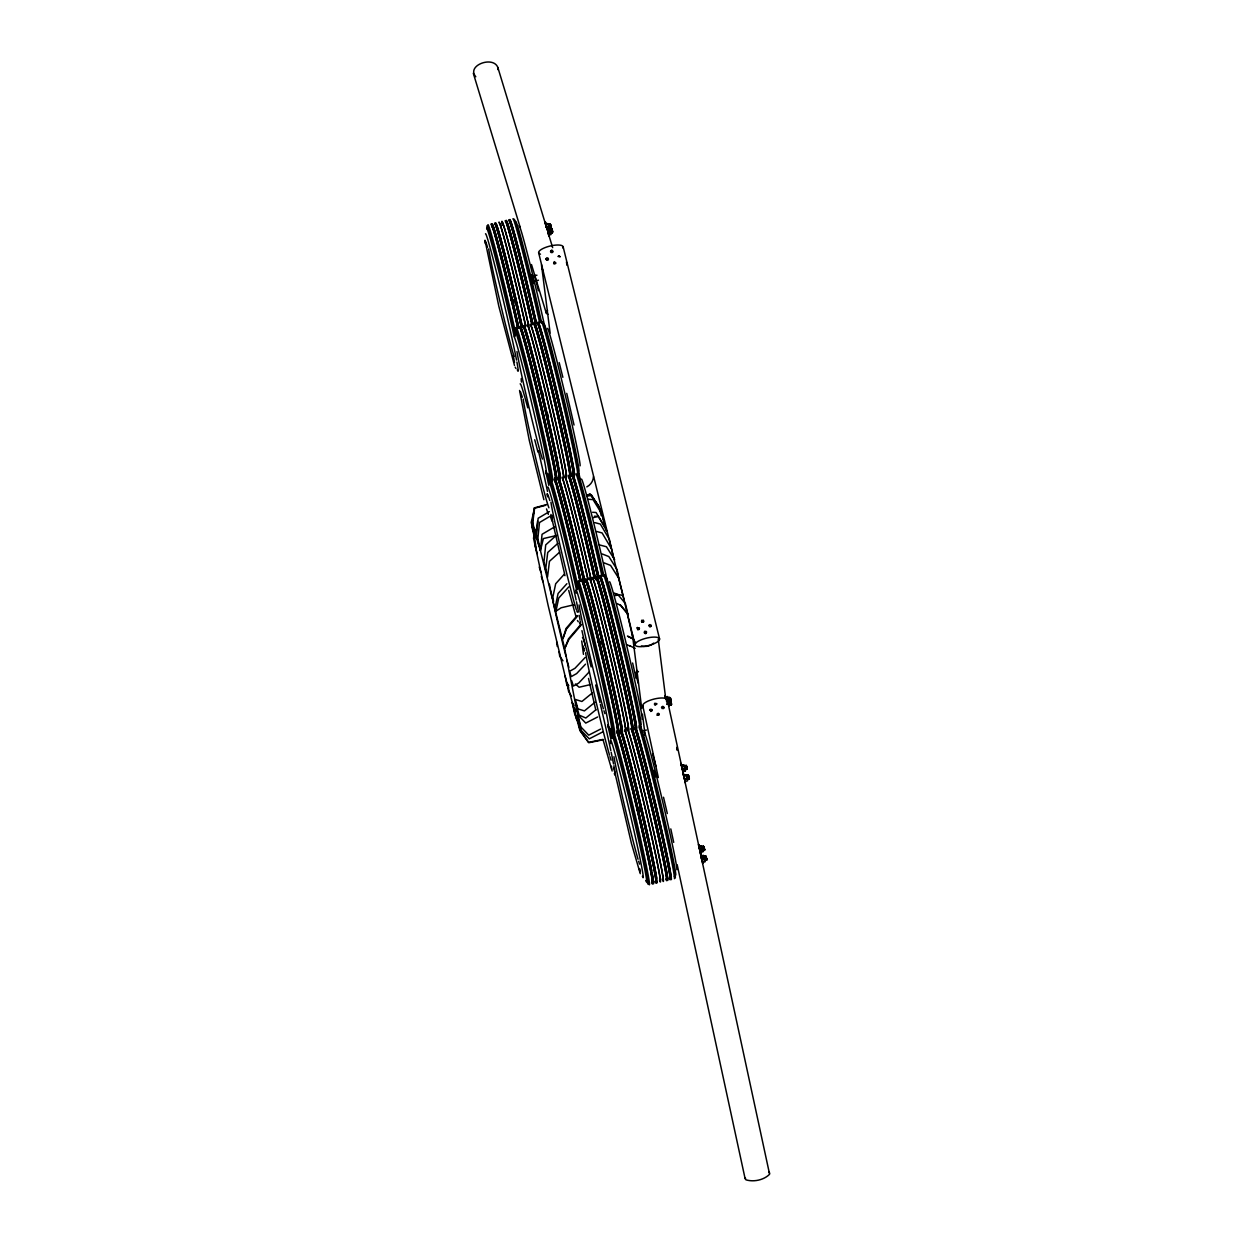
<?xml version="1.0" encoding="UTF-8"?>
<svg xmlns="http://www.w3.org/2000/svg" width="1243" height="1243" viewBox="0 0 1243 1243"><rect width="100%" height="100%" fill="white"/><g stroke="black" fill="none" stroke-linecap="round" stroke-linejoin="round"><path stroke-width="1.5" d="M685.142 782.484L769.603 1174.247C763.808 1180.089 753.693 1182.233 745.878 1179.809L745.272 1177.774M602.886 731.847L589.244 738.839L581.398 730.651L578.399 718.578L564.446 647.572L540.425 550.602L542.057 534.304L554.891 526.706M603.057 739.399L588.452 742.397L579.86 730.371L565.068 675.943L548.147 605.496L533.48 537.97L535.36 535.282L536.028 529.906M537.597 521.143L535.749 535.64L540.425 550.602L543.393 538.576L556.615 535.469M535.997 547.386L534.195 534.506L534.972 529.13M668.485 698.519L668.641 698.162M668.967 698.411L669.06 697.836M670.785 699.964L669.589 697.37L669.464 698.302M668.392 698.209L668.905 701.642L668.672 700.384M669.853 700.399L670.07 701.658L669.697 700.85L668.905 701.642M669.62 697.929L670.443 698.069M669.993 702.14L669.371 701.099L670.07 701.658M670.769 703.724L670.505 705.107L669.2 704.268M669.728 705.185L669.449 704.206L669.837 704.952M670.086 700.337L670.567 701.534L670.536 698.892L671.111 701.145L670.707 699.685M671.531 704.361L671.049 701.425M669.837 703.647L670.816 704.719M670.63 704.175L671.236 704.921M676.767 747.649L677.047 749.871L676.829 747.338M684.629 765.874L684.815 766.418M685.157 768.329L684.209 765.672L684.955 766.247M685.126 765.75L685.561 766.247M684.909 769.339L684.209 766.418M687.146 768.594C686.882 771.748 685.81 761.99 685.856 766.884M685.111 769.293L685.344 768.609M686.354 765.47L686.82 767.661L686.385 766.9M685.903 769.433L685.39 767.692M686.664 769.448L687.068 768.236M686.369 776.409L686.804 775.787M687.861 775.29C689.477 783.665 687.767 772.245 686.571 776.813M686.928 777.714L687.084 775.368L687.55 776.58M687.752 775.508L688.529 777.916M687.395 779.408L686.462 776.409M687.659 777.03L688.311 775.088L689.01 777.217M688.063 779.547L688.187 778.615M688.078 779.19L688.575 776.549M701.969 847.881L701.751 846.623L702.109 847.431M702.481 846.452L702.699 847.71M702.979 846.328L703.087 847.198M703.15 847.897L703.212 846.281L703.445 847.54M702.497 849.528L702.715 850.787L702.279 849.715M703.383 846.53L703.833 847.027M703.041 850.414L701.813 847.167M702.979 849.42L703.445 850.616L703.087 849.808M703.522 849L703.942 850.507L704.02 848.891M703.958 850.461L703.864 847.12M704.113 849.901L704.222 850.088M704.424 859.597C705.325 862.285 703.087 854.718 704.253 857.313M704.983 857.142L704.377 856.38M704.843 857.592L704.859 856.272L705.713 856.971M705.201 857.981L705.356 856.147L705.962 856.909M705.822 857.359L705.853 856.039L706.21 856.847M705.371 860.203L705.418 858.929M705.667 860.187L705.371 859.239M705.853 859.115L705.838 860.436L705.263 859.426M706.148 860.063L706.148 858.758M706.102 859.068L706.568 860.265L706.086 859.628M546.065 258.591L546.174 259.601M553.632 263.718L554.269 261.605L555.854 262.894M641.73 621.982L641.776 620.179M641.388 621.112L643.33 620.102M643.936 621.096L643.532 622.028M651.27 626.099L651.161 625.089M670.195 700.726L671.002 701.332M670.832 700.166L671.034 701.192L670.661 698.892M703.662 846.638L704.47 850.026M706.879 859.907L706.024 856.225L706.412 859.301M574.359 604.673L561.137 607.78L555.963 611.183L558.729 598.054L568.797 586.867M652.016 710.297L650.664 711.447M533.806 511.774L531.196 522.417L534.195 534.506L535.749 535.64L532.734 522.713L534.599 508.232L545.491 505.342M532.579 522.557L531.709 526.1L534.708 538.188M534.195 534.506L535.065 530.947M638.265 683.37L635.748 673.955L636.96 670.381M546.081 258.668L546.998 257.736L548.427 258.42M548.52 259.274L547.262 260.222L546.05 259.228M636.944 628.212L637.55 627.404M649.592 710.095L650.198 709.287M661.447 707.314L663.063 706.506M663.203 708.619L663.809 707.811M663.7 708.199L663.855 707.22M550.711 250.962L551.83 250.294L553.042 251.304M551.752 252.733L552.871 252.143M555.652 263.423L554.518 264.013M639.244 629.098L637.488 629.517M639.042 629.424L639.399 628.181M648.97 625.12L650.089 624.545M644.542 631.46L644.185 632.718M651.13 626.317L650.011 626.985L648.768 625.664M577.109 615.565L565.985 628.554L562.877 638.871L566.528 628.958L577.653 615.969M579.72 625.726L568.408 638.949L564.99 647.976L568.952 639.353L581.538 624.654M564.338 574.142L555.683 583.759L552.902 596.889L553.555 601.457M566.901 583.697L558.091 593.486L555.31 606.615L555.963 611.183M654.595 703.352L656.894 703.631M649.732 709.815L651.938 709.831M656.661 704.408L654.657 704.626M651.814 710.872L650.99 711.4M658.961 715.005L656.941 715.238M585.142 657.516L574.965 668.299L569.62 671.282L571.283 676.596L576.628 673.597L585.531 664.166M589.058 672.106L578.694 683.075L573.349 686.074L571.687 680.76M635.748 673.955L638.467 671.5M555.699 535.904L545.708 544.885L544.014 561.65L545.755 570.506M557.796 543.424L547.743 552.451L545.786 568.284L547.526 577.125L549.468 561.308L559.536 552.265M592.414 692.879L581.91 701.487L575.369 699.452L577.886 708.867L584.428 710.903L594.931 702.295M595.879 709.8L585.826 718.019L579.114 715.098L576.581 705.682M560.049 256.99L557.921 256.4M637.302 627.668L639.415 628.259M663.451 708.324L661.898 708.494M549.375 511.603L538.157 518.253L536.51 534.552L539.089 546.33M550.711 515.876L539.493 522.526L537.846 538.825L540.425 550.602M586.494 495.739L589.912 493.984L598.613 506.119M597.681 716.962L585.733 723.084L577.886 714.896L580.869 726.969L588.731 735.157L600.664 729.035M551.193 250.527L552.172 250.418M547.899 259.989L546.92 260.098M643.252 622.137L641.978 622.106M638.762 629.548L637.783 629.642M644.837 631.351L646.111 631.366M644.744 633.386L646.034 633.417M645.723 633.604L646.671 632.05M657.376 713.529L658.65 713.544M546.951 504.518L534.148 507.921L532.346 522.433L535.36 535.345M547.184 228.945L545.397 222L545.879 224.253L548.241 223.709L549.282 228.805M548.769 235.362C550.261 239.34 545.817 222.109 547.417 229.271L549.763 228.728L551.084 234.539L548.722 235.082L548.722 236.123M547.914 231.602L548.676 235.051L548.21 232.534C553.119 233.731 547.945 226.537 550.773 230.856M533.371 276.024L536.96 275.185M534.894 281.042L538.483 280.203M592.989 517.678L598.303 516.435L607.299 531.647M614.788 595.723L618.33 594.884L614.228 593.113M590.441 684.582L579.098 687.239L575.4 684.007M665.828 699.654L665.316 697.105L667.677 696.546L669.278 703.056L667.025 704.393M667.957 697.245L665.595 697.805L665.114 695.552L666.046 698.83M666.403 701.068L668.75 700.508M642.895 730.9L646.438 730.061M684.054 765.206L681.413 765.051L684.054 765.206L685.375 771.017L683.013 771.561L681.024 763.653M684.846 768.454L682.547 769.541M682.733 770.862L685.375 771.017M683.836 775.632L686.183 775.088L686.991 778.336L687.503 780.884L685.142 781.443L683.541 774.933L686.183 775.088M684.629 778.895L686.991 778.336M700.26 850.212L698.737 844.448L699.219 846.716L701.58 846.157L702.388 849.42L702.901 851.968L700.26 851.812L700.99 854.019L700.524 851.393M700.337 852.853L700.679 853.972L700.027 849.963L702.388 849.42L702.062 847.742M701.083 854.842L701.13 855.914L703.445 855.324L705.045 861.85L702.683 862.393L702.683 863.434M701.083 855.883L703.724 856.039M701.036 855.604L702.14 859.783L704.517 859.286L704.206 857.623M603.508 739.709L588.902 742.708L580.248 730.651L577.234 717.739L579.409 720.754M586.712 495.056L590.363 494.31L599.064 506.445L601.224 515.659M588.032 496.019L591.684 495.273L600.835 510.174L606.133 530.388M594.434 516.202L598.303 516.435M587.861 499.251L593.035 499.593L602.187 514.493L605.201 527.405L596.05 512.504L592.6 512.287M662.705 706.35L663.902 707.329M624.499 601.612L623.054 595.444L617.787 594.48L625.4 603.539L627.855 614.042L620.226 604.984M599.126 544.822L606.413 546.749L614.679 559.754M594.946 522.65L600.353 524.095L609.35 539.291L613.747 558.091M596.687 531.491L602.094 532.936L611.09 548.147M626.503 644.635L630.123 646.018M614.788 593.517L618.33 594.884M602.202 553.958L608.837 556.569L617.103 569.574M603.943 562.815L610.577 565.41L618.843 578.43L623.054 595.444M655.232 705.045L654.362 704.113M651.177 709.178L652.062 710.406M616.916 603.539L620.785 605.372L627.855 614.042M627.482 636.059L633.075 638.84L626.488 610.142M628.026 636.447L633.635 639.244M629.564 645.614L635.173 648.411M576.845 717.46L579.005 720.458M658.619 713.42L659.21 714.539M475.789 76.755C466.001 65.397 493.3 55.407 497.853 67.495L547.013 229.069L546.314 225.838L546.469 226.677M768.982 1172.211L769.712 1173.128M550.867 252.438L550.509 251.49M562.986 660.779L559.692 656.211L559.055 651.643M545.972 224.967L546.33 226.242M547.495 229.986L547.852 231.26M681.77 766.465L682.485 768.827M681.211 765.144L680.962 763.559L683.013 772.618M574.142 705.573L572.168 702.497L574.748 714.274L577.684 718.889M576.457 711.384L573.505 706.77L576.084 718.547L579.02 723.162M568.704 687.783L566.808 684.815L565.068 675.959M515.177 367.182L515.985 368.503M577.467 620.49L578.275 621.826M583.247 647.401L583.992 648.582M568.797 685.779L566.855 682.593L568.595 691.45L571.5 696.22M669.651 704.408L669.728 704.719M685.654 765.672L685.608 766.947M685.095 768.656L685.716 769.246M688.063 775.135L688.436 775.958M687.69 776.129L687.581 775.259L687.907 776.968M688.824 779.019L689.166 778.382M688.436 778.553L688.793 779.377M704.703 849.979L704.222 848.705M703.476 850.259L703.616 849.389M704.874 859.348L704.859 860.669L704.393 859.457M699.389 848.285L700.493 852.48M701.363 856.582L702.233 860.109M548.241 223.709L545.599 223.554L545.863 224.626M549.763 228.728L547.122 228.572L547.386 229.644M668.672 702.031C670.024 706.91 667.988 700.399 669.278 703.056M669.418 705.806L669.185 703.958M514.493 365.473L498.831 306.306L485.003 240.319M701.58 846.157L698.939 846.001L699.467 848.565M612.162 771.002L603.383 740.906M640.269 873.689L631.491 843.593L613.716 767.661M550.602 225.03L550.09 224.113M551.348 227.438L550.105 224.563M551.892 228.696L552.187 229.675M552.467 232.503L552.7 231.4M551.861 229.069L552.218 231.524M550.851 227.547L550.696 226.506M549.515 224.859L549.375 223.895L549.266 224.905M551.441 229.815L550.882 228.93M549.033 224.967L548.893 224.02L548.784 225.03M550.354 227.671L550.447 227.049M552.374 232.565L552.312 231.944M550.121 227.718L549.857 226.754M549.701 226.739L550.09 228.106M550.991 231.804L551.861 233.078M550.214 230.11L549.965 229.287M551.395 232.798L551.721 232.115M549.375 227.904L549.22 226.847M549.934 229.629L550.711 233.109L550.354 231.851M551.146 232.861L550.696 232.938M549.375 227.624L548.831 226.832M546.034 225.853L547.153 229.691M548.412 224.61L549.375 228.277M531.864 274.889L533.946 283.575M683.401 772.975L683.06 771.856M685.39 782.437L683.339 773.379L683.588 774.964M703.88 856.94L704.097 857.763M702.932 863.388L700.632 854.392L700.881 855.976M520.537 391.84L522.355 397.247M546.516 508.931L548.334 514.338M485.795 241.748L487.52 247.171M548.07 495.056L549.81 500.494M576.239 617.476L568.688 590.409M582.765 645.568L584.505 651.006M539.244 567.01L540.907 572.308M541.311 576.472L542.973 581.786M670.365 697.758L670.303 698.519M670.117 697.82L670.055 698.566M669.868 697.867L670.412 698.97M670.552 700.788L670.583 700.213M669.387 697.525L669.511 698.986M671.313 703.289L671.438 704.781L671.158 703.802M669.993 700.524L670.272 701.503M671.204 704.361L671.018 703.662M669.791 701.161L670.241 702.077M669.868 701.238L669.495 700.648M670.707 704.952L670.661 703.274M670.459 704.999L670.428 703.973M669.014 700.757L669.511 702.248M670.226 704.595L669.853 702.046M668.812 701.378L669.262 702.311M686.509 766.915L686.369 765.626M685.732 765.424L686.012 767.553M685.763 766.449L685.639 765.797M686.618 769.401L686.571 768.376M685.468 765.937L685.406 766.698M685.468 766.9L686.12 769.51M684.738 765.641L684.862 766.511M685.639 769.635L685.592 768.594M685.39 769.215L685.344 768.656M686.882 775.523L687.239 776.331M686.633 775.585L687.006 776.393M688.016 779.454L687.488 778.538M687.534 779.097L687.534 776.999M687.286 779.159L686.959 778.91M677.062 749.296L677.031 748.239M681.879 767.382L682.407 768.749M703.74 846.716L703.678 847.477M703.802 847.928L703.258 846.374L703.305 848.565M704.393 849.824L704.501 848.751M703.01 846.421L703.554 848.503M703.895 850.414L703.864 849.373M703.662 850.01L703.616 849.435M703.414 850.057L703.383 849.497M705.154 856.303L705.962 860.063M704.905 856.831L704.595 857.639M706.04 860.28L705.185 857.39M702.637 849.668L702.668 850.694L702.357 849.544M704.439 859.162L705.061 860.513L704.781 859.55M548.132 232.783L552.653 247.652M473.303 73.259L520.196 227.407M531.491 264.541L546.174 312.832M551.939 229.302L552.125 230.048M551.876 232.239L552.063 232.892M550.292 227.438L550.09 226.148M549.794 227.547L549.608 226.801M546.594 227.189L546.594 226.894M702.311 860.886L701.844 859.239M531.755 275.356L533.558 282.829M653.756 770.489L655.341 776.937M653.507 770.551L654.828 775.803M670.443 700.679L670.878 701.503M670.381 701.627L669.651 700.151M671.127 704.61L670.536 702.217M669.899 701.736L669.356 700.508M688.684 779.05L688.373 777.869M685.313 769.464L684.769 768.329M686.959 776.3L686.835 775.477M676.907 748.721L676.891 749.731M704.563 849.466L704.206 849.124M703.336 846.592L703.787 849.544M703.585 850.243L702.885 847.353M705.713 859.566L705.387 858.804M704.486 857.25L704.346 857.701M704.983 860.28L704.626 859.41M550.696 226.987L551.333 227.811L550.587 224.439M551.97 231.571L552.218 232.565M549.763 224.797L549.624 223.849L550.369 225.636M551.037 229.318L551.783 230.188M551.97 232.068L551.876 233.062M550.292 229.489L551.006 230.219M549.468 227.283L549.857 228.153L549.313 227.267M550.043 229.535L550.556 230.468M548.52 224.532L548.645 225.496M534.708 544.201L537.225 553.617M665.937 699.343L664.865 695.598L665.331 698.224M543.875 499.702L529.254 440.24L519.558 390.457M652.699 754.05L655.947 766.449M534.723 439.727L537.97 452.126M670.847 702.419L670.303 700.85L670.987 701.907M669.806 698.628L669.853 697.541M669.324 698.752L669.682 699.654M668.812 698.271L669.169 700.866M670.179 703.973L670.241 704.921M686.4 766.465L686.198 765.439M686.152 766.527L685.95 765.502L686.447 767.801M669.542 704.004L669.993 704.983M688.529 776.347L688.311 775.088L688.638 776.797M688.28 776.409L688.078 775.383L688.638 776.145M687.301 776.642L687.348 775.554M684.675 766.869L684.473 765.843M684.722 768.64L685.188 769.79M704.175 847.369L704.408 848.876M703.926 847.415L703.724 846.39M706.055 856.707L706.179 857.748M706.164 857.157L706.692 859.333M706.35 859.006L706.863 859.721M705.573 857.421L705.62 856.334M705.325 857.468L705.371 856.38L705.931 857.81M701.953 847.291L702.326 848.285M701.689 858.711C702.015 860.809 701.596 858.183 702.046 859.162M551.876 230.11L551.892 230.654M552.374 232.13L552.249 230.514M552.125 232.192L551.628 230.623M551.131 229.691L551.504 231.229M548.878 224.843L549.251 226.381M549.359 225.775L549.624 227.407M548.862 226.444L549.468 226.785M548.862 226.987L549.235 227.889L548.971 226.91M681.615 765.719L682.485 769.324M559.179 362.583L562.861 377.313M670.661 698.908L670.148 697.805M669.666 698.55L669.93 699.607M670.599 702.466L671.034 703.243M686.804 767.63L686.82 768.889M670.35 701.938L670.925 704.439M688.948 777.512L689.29 779.252L688.793 778.615M669.169 698.659L670.241 701.052M688.7 777.605L689.042 779.268L688.234 776.114M669.868 702.637L669.262 700.695M669.371 702.171L669.868 703.165M685.514 766.558L685.779 767.615M668.439 698.83L668.703 699.887M669.122 702.217L669.495 703.818M685.266 766.62L685.406 768.267M687.969 777.776L688.529 779.19M668.874 702.279L669.138 703.336M687.41 776.487L687.301 778.196M706.49 859.084L705.806 857.779M705.993 858.602L706.086 860.327M705.434 857.328L706.288 860.234L706.537 858.152M702.559 847.633L702.559 849.824M704.703 857.499L704.579 859.208M563.172 246.891L659.582 639.011A12.616 3.838 -13.8 0 1 641.59 646.64A12.616 3.838 -13.8 0 1 640.751 640.005A12.616 3.838 -13.8 0 1 659.582 639.011M547.417 229.271L548.21 232.534M699.219 846.716L700.027 849.963M545.879 224.253L546.687 227.516L549.049 226.956L548.878 225.884M538.623 252.655L635.033 644.76M552.498 230.468L551.939 229.706M552.482 231.012L552.715 232.006M550.711 224.905L550.975 226.583M551.985 229.986L552.001 231.105M550.463 224.967L550.354 226.179M550.229 225.604L549.996 224.626M549.981 225.076L549.965 227.267M551.255 230.747L551.612 232.969M549.732 225.138L550.105 226.739M550.276 230.39L550.991 232.41M534.537 274.672L538.421 290.722M564.99 575.68L550.913 514.462M701.922 859.037L701.472 857.344L702.155 860.156M547.961 231.726L546.671 227.081L546.765 227.842M546.516 227.764L545.149 222.062L545.615 224.672M670.412 699.483L669.666 697.913M688.84 777.621L688.467 776.052M670.226 702.497L670.474 703.585M669.06 699.234L669.666 700.741M669.495 702.668L669.744 703.756M703.056 848.627L702.746 846.623M702.683 848.146L702.792 849.777M682.376 768.329L682.174 767.739M699.669 849.342L699.327 847.462L699.731 849.59M701.736 858.96L702.248 860.094M532.672 279.349L532.89 280.296M663.513 797.229L667.32 813.512M566.746 393.363L574.033 425.044M595.817 710.126L588.514 678.445M684.613 779.206L683.091 773.441L683.355 775.026M700.011 850.274L698.488 844.51L699.219 848.301M701.658 859.426L701.099 857.002M686.866 767.319L687.068 768.252M686.447 766.667L686.882 767.925M688.715 776.564L689.01 777.792M685.95 766.776L686.385 768.034M671.22 703.414L670.925 702.171L671.329 703.911M685.701 766.838L686.136 768.096M688.094 776.657L688.28 777.963M670.288 700.073L669.356 697.665M703.973 847.617L704.159 848.922M669.604 698.892L670.039 700.135M705.869 857.561L706.304 858.804M703.678 849.047L703.383 847.244M703.243 847.788L703.429 849.109M705.371 857.67L705.806 858.929M684.66 767.863L685.266 768.811M686.789 777.745L687.41 778.693M705.061 858.525L704.936 859.643M668.563 699.902L668.92 700.928M669.247 703.289L669.526 705.278M551.612 231.167L551.239 231.757M546.221 226.739L546.065 225.9L546.454 227.438M632.625 663.016L636.105 678.414M581.942 630.621L585.422 646.018M682.36 768.687L683.215 773.115M684.505 778.569L685.359 782.997M702.031 859.519L702.637 862.362L702.171 859.845M665.844 699.343L665.362 697.137M546.252 226.428L546.065 225.589M689.104 777.667L689.352 778.941L688.964 778.18M685.748 768.112L686.167 768.858M705.169 858.991L704.905 860.187M670.816 703.429L671.484 704.097M686.897 778.211L687.13 779.299M667.32 699.887L682.065 768.034M682.889 771.825L684.52 779.392M670.8 828.91L673.706 842.381M642.755 705.651L658.324 777.574M677.171 864.662L745.163 1178.892M699.995 850.088L700.166 851.02M666.901 702.497L667.273 704.33M704.595 849.187L704.75 849.994M686.338 768.423L686.214 769.122M702.885 849.606L702.761 850.305M551.27 226.832L551.317 227.655M551.69 229.194L551.333 229.225M617.46 571.345L618.843 578.43M681.459 765.082L681.195 763.497M665.782 699.125L658.262 639.244M583.464 654.346L581.724 640.984M513.266 355.374L514.493 362.428M556.646 641.916L557.284 646.484M632.734 637.317L641.73 708.448M642.46 714.212L645.133 735.359M541.87 267.758L550.136 333.124M639.586 868.919L639.819 871.918L639.555 868.593M611.478 766.247L611.711 769.231M547.433 495.413L547.277 493.626L547.541 496.796M485.019 240.489L485.252 243.488M497.853 67.495L497.868 69.608M568.874 667.273A57.504 1.927 76.8 0 1 566.963 660.142M565.938 656.18A57.504 1.927 76.8 0 1 552.731 600.276M552.343 598.442A57.504 1.927 76.8 0 1 550.525 589.788M550.198 588.219A57.504 1.927 76.8 0 1 549.375 584.07M604.906 713.622A57.908 1.616 76.7 0 1 603.958 710.763M603.352 708.728A57.908 1.616 76.7 0 1 589.555 654.144A57.908 1.616 76.7 0 1 579.052 604.921M576.162 593.129A70.649 1.973 76.7 0 1 593.377 654.797A70.649 1.973 76.7 0 1 607.703 725.757M577.296 587.939A75.668 2.113 76.7 0 1 595.739 654.004A75.668 2.113 76.7 0 1 611.09 729.998M600.462 579.362A78.837 2.191 76.7 0 1 619.682 648.193A78.837 2.191 76.7 0 1 635.67 727.373M609.49 581.879A70.649 1.973 76.7 0 1 626.969 646.857A70.649 1.973 76.7 0 1 642.149 719.2M577.451 581.755A78.169 2.175 76.7 0 1 599.142 663.576A78.169 2.175 76.7 0 1 612.644 732.143M578.306 580.854A78.837 2.191 76.7 0 1 600.167 663.389A78.837 2.191 76.7 0 1 613.793 732.547M581.429 580.108A78.837 2.191 76.7 0 1 603.29 662.659A78.837 2.191 76.7 0 1 616.916 731.801M581.631 580.994A77.936 2.175 76.7 0 1 603.259 662.581A77.936 2.175 76.7 0 1 616.714 730.946M582.672 580.761A77.936 2.175 76.7 0 1 601.954 652.42A77.936 2.175 76.7 0 1 618.703 732.22M582.47 579.875A78.837 2.191 76.7 0 1 604.331 662.41A78.837 2.191 76.7 0 1 617.957 731.552M584.971 579.285A78.837 2.191 76.7 0 1 606.833 661.82A78.837 2.191 76.7 0 1 620.459 730.962M585.173 580.155A77.936 2.175 76.7 0 1 590.767 597.324M591.342 599.468A77.936 2.175 76.7 0 1 619.418 719.448M619.806 721.515A77.936 2.175 76.7 0 1 621.205 731.63M586.214 579.922A77.936 2.175 76.7 0 1 600.789 632.128A77.936 2.175 76.7 0 1 620.459 719.2M620.863 721.266A77.936 2.175 76.7 0 1 621.298 729.859M586.012 579.036A78.837 2.191 76.7 0 1 607.874 661.571A78.837 2.191 76.7 0 1 621.5 730.729M589.337 578.244A78.837 2.191 76.7 0 1 611.214 660.779A78.837 2.191 76.7 0 1 624.841 729.936M589.555 579.129A77.936 2.175 76.7 0 1 608.837 650.788A77.936 2.175 76.7 0 1 625.586 730.589M592.46 578.446A77.936 2.175 76.7 0 1 614.089 660.033A77.936 2.175 76.7 0 1 627.56 728.382M592.258 577.56A78.837 2.191 76.7 0 1 614.135 660.095A78.837 2.191 76.7 0 1 627.762 729.237M595.583 576.768A78.837 2.191 76.7 0 1 617.46 659.303A78.837 2.191 76.7 0 1 631.087 728.46M595.801 577.653A77.936 2.175 76.7 0 1 598.225 583.666M598.846 585.764A77.936 2.175 76.7 0 1 619.698 669.06A77.936 2.175 76.7 0 1 631.832 729.113M596.842 577.405A77.936 2.175 76.7 0 1 616.124 649.064A78.837 2.191 76.7 0 1 633.075 729.75M632.873 728.864A77.936 2.175 76.7 0 0 616.124 649.064A78.837 2.191 76.7 0 0 596.64 576.519M599.126 575.929A78.837 2.191 76.7 0 1 621.003 658.464A78.837 2.191 76.7 0 1 634.629 727.621M599.344 576.814A77.936 2.175 76.7 0 1 618.626 648.473A77.936 2.175 76.7 0 1 635.375 728.274M600.385 576.566A77.936 2.175 76.7 0 1 619.667 648.24A77.936 2.175 76.7 0 1 636.416 728.041M603.306 574.95A78.837 2.191 76.7 0 1 622.805 647.448A78.837 2.191 76.7 0 1 639.757 728.18M604.455 575.354A78.169 2.175 76.7 0 1 626.146 657.19A78.169 2.175 76.7 0 1 639.663 725.757M606.04 577.544A75.668 2.113 76.7 0 1 624.763 647.137A75.668 2.113 76.7 0 1 641.031 724.622M600.12 641.031A74.829 2.082 76.7 0 1 601.022 644.791M598.303 641.652A49.316 1.367 76.7 0 1 599.142 645.086M598.536 641.745A48.834 1.352 76.7 0 1 599.375 645.148M576.364 609.723A57.908 1.616 76.7 0 1 562.597 556.367A57.908 1.616 76.7 0 1 550.944 502.234M577.498 612.084A57.908 1.616 76.7 0 1 576.799 610.934M549.624 482.704A78.169 2.175 76.7 0 1 557.408 505.544A78.169 2.175 76.7 0 1 577.529 589.477M581.382 479.208A70.649 1.973 76.7 0 1 606.864 578.989M547.775 487.147A70.649 1.973 76.7 0 1 558.666 525.121A70.649 1.973 76.7 0 1 576.115 600.058M576.472 601.752A70.649 1.973 76.7 0 1 578.554 611.991M579.176 615.301A70.649 1.973 76.7 0 1 579.999 619.962M580.186 621.174A70.649 1.973 76.7 0 1 579.595 623.069M548.909 481.725A75.668 2.113 76.7 0 1 576.208 588.607M550.183 478.167A78.837 2.191 76.7 0 1 577.42 584.07M577.933 474.857A75.668 2.113 76.7 0 1 604.067 576.519M554.269 478.975A78.837 2.191 76.7 0 1 580.124 581.46M554.456 479.845A77.936 2.175 76.7 0 1 555.947 484.335M556.569 486.433A77.936 2.175 76.7 0 1 580.015 581.149M555.497 479.596A77.936 2.175 76.7 0 1 581.056 580.901M555.31 478.726A78.837 2.191 76.7 0 1 581.165 581.211M558.231 479.332A78.837 2.191 76.7 0 1 583.666 580.621M557.998 479.006A77.936 2.175 76.7 0 1 583.557 580.31M559.039 478.757A77.936 2.175 76.7 0 1 584.598 580.061M558.837 477.887A78.837 2.191 76.7 0 1 585.127 582.252M562.178 477.11A78.837 2.191 76.7 0 1 588.032 579.595M562.38 477.965A77.936 2.175 76.7 0 1 587.939 579.269M565.301 477.281A77.936 2.175 76.7 0 1 591.264 580.434M565.099 476.411A78.837 2.191 76.7 0 1 591.373 580.776M568.424 475.618A78.837 2.191 76.7 0 1 594.278 578.119M568.626 476.489A77.936 2.175 76.7 0 1 594.185 577.793M569.667 476.24A77.936 2.175 76.7 0 1 595.226 577.544M569.465 475.385A78.837 2.191 76.7 0 1 595.754 579.735M571.966 474.795A78.837 2.191 76.7 0 1 597.821 577.28M572.168 475.649A77.936 2.175 76.7 0 1 597.308 575.089M573.209 475.401A77.936 2.175 76.7 0 1 598.349 574.841M573.007 474.546A78.837 2.191 76.7 0 1 598.862 577.032M576.13 473.801A78.837 2.191 76.7 0 1 602 576.286M577.296 474.204A78.169 2.175 76.7 0 1 602.933 575.82M514.089 356.399A57.908 1.616 76.7 0 1 500.308 303.059A57.908 1.616 76.7 0 1 488.654 248.911M487.334 229.396A78.169 2.175 76.7 0 1 495.118 252.236A78.169 2.175 76.7 0 1 515.255 336.154M492.352 227.547A78.837 2.191 76.7 0 1 499.422 247.606A78.837 2.191 76.7 0 1 518.875 327.903M502.141 225.232A78.837 2.191 76.7 0 1 509.226 245.291A78.837 2.191 76.7 0 1 528.663 325.588M519.092 225.884A70.649 1.973 76.7 0 1 544.574 325.682M485.5 233.839A70.649 1.973 76.7 0 1 498.707 281.151A70.649 1.973 76.7 0 1 516.544 360.113M516.902 361.977A70.649 1.973 76.7 0 1 517.306 369.761M486.619 228.417A75.668 2.113 76.7 0 1 513.918 335.299M487.893 224.859A78.837 2.191 76.7 0 1 515.13 330.762M491.016 224.113A78.837 2.191 76.7 0 1 517.834 328.152M491.234 224.999A77.936 2.175 76.7 0 1 517.741 327.841M492.275 224.75A77.936 2.175 76.7 0 1 518.782 327.593M494.559 223.274A78.837 2.191 76.7 0 1 521.376 327.313M494.776 224.16A77.936 2.175 76.7 0 1 521.283 327.002M495.817 223.911A77.936 2.175 76.7 0 1 522.324 326.754M495.6 223.025A78.837 2.191 76.7 0 1 522.417 327.064M498.94 222.248A78.837 2.191 76.7 0 1 525.758 326.272M499.158 223.134A77.936 2.175 76.7 0 1 525.649 325.961M502.063 222.435A77.936 2.175 76.7 0 1 528.99 327.127M505.186 220.772A78.837 2.191 76.7 0 1 532.004 324.796M505.404 221.642A77.936 2.175 76.7 0 1 531.476 322.605M506.445 221.409A77.936 2.175 76.7 0 1 532.517 322.357M506.227 220.524A78.837 2.191 76.7 0 1 533.045 324.547M508.729 219.933A78.837 2.191 76.7 0 1 535.547 323.957M508.946 220.819A77.936 2.175 76.7 0 1 535.438 323.646M509.987 220.57A77.936 2.175 76.7 0 1 536.479 323.398M509.77 219.685A78.837 2.191 76.7 0 1 536.588 323.708M512.893 218.939A78.837 2.191 76.7 0 1 539.711 322.978M514.058 219.358A78.169 2.175 76.7 0 1 540.643 322.512M515.643 221.549A75.668 2.113 76.7 0 1 541.777 323.196M513.25 299.812A74.829 2.082 76.7 0 1 514.074 303.276M511.308 299.749A49.316 1.367 76.7 0 1 512.147 303.339M511.494 299.703A48.834 1.352 76.7 0 1 512.334 303.261M639.601 864.134A57.908 1.616 76.7 0 1 638.653 861.275M638.047 859.239A57.908 1.616 76.7 0 1 624.67 806.474A57.908 1.616 76.7 0 1 613.949 756.676M610.857 743.625A70.649 1.973 76.7 0 1 628.072 805.309A70.649 1.973 76.7 0 1 642.398 876.268M611.991 738.451A75.668 2.113 76.7 0 1 630.434 804.501A75.668 2.113 76.7 0 1 645.785 880.51M621.205 734.054A77.936 2.175 76.7 0 1 635.484 782.624A77.936 2.175 76.7 0 1 656.661 878.257M656.941 881.893A77.936 2.175 76.7 0 1 655.993 880.355M644.185 732.391A70.649 1.973 76.7 0 1 661.664 797.369A70.649 1.973 76.7 0 1 676.845 869.712M612.146 732.251A78.169 2.175 76.7 0 1 633.821 814.087A78.169 2.175 76.7 0 1 647.339 882.654M620.708 729.532A78.837 2.191 76.7 0 1 642.569 812.083A78.837 2.191 76.7 0 1 656.195 881.225M627.156 728.942A77.936 2.175 76.7 0 1 648.784 810.529A77.936 2.175 76.7 0 1 662.255 878.879M626.954 728.056A78.837 2.191 76.7 0 1 648.83 810.607A78.837 2.191 76.7 0 1 662.441 879.749M639.151 725.865A78.169 2.175 76.7 0 1 660.841 807.701A78.169 2.175 76.7 0 1 674.343 876.253M640.735 728.056A75.668 2.113 76.7 0 1 659.458 797.649A75.668 2.113 76.7 0 1 675.726 875.134M614.368 734.1A78.837 2.191 76.7 0 1 637.737 826.269A78.837 2.191 76.7 0 1 648.489 883.058M617.072 732.174A78.837 2.191 76.7 0 1 640.3 823.099A78.837 2.191 76.7 0 1 651.612 882.312M617.274 733.028A77.936 2.175 76.7 0 1 633.246 793.329A77.936 2.175 76.7 0 1 650.571 870.799M650.959 872.866A77.936 2.175 76.7 0 1 652.357 882.981M618.315 732.795A77.936 2.175 76.7 0 1 634.287 793.081A77.936 2.175 76.7 0 1 651.612 870.551M652 872.617A77.936 2.175 76.7 0 1 652.451 881.194M618.113 731.925A78.837 2.191 76.7 0 1 641.341 822.85A78.837 2.191 76.7 0 1 652.653 882.064M620.614 731.335A78.837 2.191 76.7 0 1 643.843 822.26A78.837 2.191 76.7 0 1 655.154 881.473M620.816 732.189A77.936 2.175 76.7 0 1 639.151 802.341A77.936 2.175 76.7 0 1 655.62 878.506M624.98 730.294A78.837 2.191 76.7 0 1 648.209 821.219A78.837 2.191 76.7 0 1 659.536 880.432M625.182 731.164A77.936 2.175 76.7 0 1 645.863 811.228A77.936 2.175 76.7 0 1 660.282 881.101M631.242 728.818A78.837 2.191 76.7 0 1 654.471 819.743A78.837 2.191 76.7 0 1 665.782 878.956M631.444 729.688A77.936 2.175 76.7 0 1 652.109 809.737A77.936 2.175 76.7 0 1 666.528 879.624M632.485 729.439A77.936 2.175 76.7 0 1 653.15 809.504A77.936 2.175 76.7 0 1 667.569 879.376M632.283 728.569A78.837 2.191 76.7 0 1 655.512 819.494A78.837 2.191 76.7 0 1 666.823 878.723M634.785 727.978A78.837 2.191 76.7 0 1 657.998 818.904A78.837 2.191 76.7 0 1 669.324 878.117M634.971 728.849A77.936 2.175 76.7 0 1 655.651 808.913A77.936 2.175 76.7 0 1 670.07 878.785M636.028 728.6A77.936 2.175 76.7 0 1 656.692 808.665A77.936 2.175 76.7 0 1 671.111 878.537M635.826 727.73A78.837 2.191 76.7 0 1 659.054 818.655A78.837 2.191 76.7 0 1 670.365 877.884M638.949 727A78.837 2.191 76.7 0 1 659.862 807.997A78.837 2.191 76.7 0 1 674.436 878.692M638.762 808.043A74.829 2.082 76.7 0 1 639.57 811.524M637.022 807.981A48.834 1.352 76.7 0 1 637.845 811.555M611.059 760.234A57.908 1.616 76.7 0 1 609.925 756.552M609.521 755.154A57.908 1.616 76.7 0 1 595.785 700.493A57.908 1.616 76.7 0 1 585.639 652.73M582.47 637.659A70.649 1.973 76.7 0 1 591.155 666.932M595.692 684.986A70.649 1.973 76.7 0 1 599.949 702.621M600.385 704.408A70.649 1.973 76.7 0 1 610.81 750.57M611.168 752.248A70.649 1.973 76.7 0 1 613.529 763.932M613.871 765.797A70.649 1.973 76.7 0 1 614.695 770.474M614.881 771.67A70.649 1.973 76.7 0 1 614.291 773.581M640.766 725.896A70.649 1.973 76.7 0 1 641.559 729.501M607.656 724.716A75.668 2.113 76.7 0 1 610.903 739.119M609.319 727.031A78.169 2.175 76.7 0 1 611.836 738.202M610.826 728.895A78.837 2.191 76.7 0 1 612.115 734.582M552.622 521.314A70.649 2.377 76.8 0 1 550.789 517.539M520.164 383.947A70.649 2.377 76.8 0 1 527.747 407.828M538.359 450.634A70.649 2.377 76.8 0 1 547.495 491.451M552.094 515.394A70.649 2.377 76.8 0 1 552.467 517.989M521.454 382.083A75.668 2.533 76.8 0 1 521.299 378.525M545.615 470.957A75.668 2.533 76.8 0 1 548.8 485.376M548.909 507.812A57.908 1.942 76.8 0 1 535.127 455.73A57.908 1.942 76.8 0 1 523.225 399.05M578.663 472.216A70.649 2.377 76.8 0 1 580.295 479.751M548.784 475.137A78.837 2.641 76.8 0 1 550.043 480.823M547.277 473.272A78.169 2.626 76.8 0 1 549.359 482.657M542.414 459.04A57.908 1.616 76.7 0 1 528.632 405.7A57.908 1.616 76.7 0 1 516.979 351.551M515.224 334.569A75.668 2.113 76.7 0 1 534.816 405.451A75.668 2.113 76.7 0 1 548.132 474.034M547.417 328.525A70.649 1.973 76.7 0 1 564.897 393.487A70.649 1.973 76.7 0 1 580.077 465.83M513.825 336.465A70.649 1.973 76.7 0 1 533.418 410.439A70.649 1.973 76.7 0 1 545.63 472.402M515.379 328.385A78.169 2.175 76.7 0 1 538.219 415.162A78.169 2.175 76.7 0 1 549.655 476.085M516.233 327.484A78.837 2.191 76.7 0 1 538.095 410.035A78.837 2.191 76.7 0 1 551.721 479.176M519.356 326.754A78.837 2.191 76.7 0 1 541.218 409.289A78.837 2.191 76.7 0 1 554.844 478.446M519.558 327.639A77.936 2.175 76.7 0 1 541.187 409.227A77.936 2.175 76.7 0 1 554.658 477.576M520.599 327.391A77.936 2.175 76.7 0 1 542.228 408.978A78.837 2.191 76.7 0 1 555.885 478.198M555.699 477.328A77.936 2.175 76.7 0 0 542.228 408.978A78.837 2.191 76.7 0 0 520.397 326.505M522.899 325.915A78.837 2.191 76.7 0 1 544.76 408.45A78.837 2.191 76.7 0 1 558.387 477.607M523.101 326.8A77.936 2.175 76.7 0 1 528.695 343.954M529.269 346.098A77.936 2.175 76.7 0 1 554.751 453.213M555.186 455.264A77.936 2.175 76.7 0 1 559.132 478.26M524.142 326.552A77.936 2.175 76.7 0 1 536.432 369.544A77.936 2.175 76.7 0 1 555.792 452.965M556.227 455.016A77.936 2.175 76.7 0 1 558.402 465.845M558.791 467.912A77.936 2.175 76.7 0 1 560.173 478.027M523.94 325.666A78.837 2.191 76.7 0 1 545.801 408.201A78.837 2.191 76.7 0 1 559.428 477.359M527.265 324.874A78.837 2.191 76.7 0 1 546.78 397.387A78.837 2.191 76.7 0 1 563.716 478.12M527.483 325.759A77.936 2.175 76.7 0 1 546.765 397.434A77.936 2.175 76.7 0 1 563.514 477.234M530.404 325.076A77.936 2.175 76.7 0 1 552.016 406.663A78.837 2.191 76.7 0 1 565.689 475.883M565.487 475.012A77.936 2.175 76.7 0 0 552.016 406.663A78.837 2.191 76.7 0 0 530.186 324.19M533.527 323.398A78.837 2.191 76.7 0 1 555.388 405.948A78.837 2.191 76.7 0 1 569.014 475.09M533.729 324.283A77.936 2.175 76.7 0 1 553.011 395.958A77.936 2.175 76.7 0 1 569.76 475.758M534.77 324.035A77.936 2.175 76.7 0 1 554.052 395.709A77.936 2.175 76.7 0 1 570.801 475.51M534.568 323.149A78.837 2.191 76.7 0 1 556.429 405.7A78.837 2.191 76.7 0 1 570.055 474.842M537.054 322.558A78.837 2.191 76.7 0 1 558.93 405.109A78.837 2.191 76.7 0 1 572.557 474.251M537.271 323.444A77.936 2.175 76.7 0 1 556.553 395.119A77.936 2.175 76.7 0 1 573.303 474.919M538.312 323.196A77.936 2.175 76.7 0 1 557.594 394.87A77.936 2.175 76.7 0 1 574.344 474.671M538.11 322.31A78.837 2.191 76.7 0 1 559.971 404.861A78.837 2.191 76.7 0 1 573.598 474.003M541.233 321.58A78.837 2.191 76.7 0 1 560.733 394.078A78.837 2.191 76.7 0 1 577.684 474.81M542.383 321.999A78.169 2.175 76.7 0 1 564.073 403.835A78.169 2.175 76.7 0 1 577.591 472.387M543.968 324.174A75.668 2.113 76.7 0 1 562.691 393.767A75.668 2.113 76.7 0 1 578.958 471.252M542.647 392.508A75.201 2.098 76.7 0 1 543.548 396.315M547.681 413.857A75.201 2.098 76.7 0 1 548.458 417.26M557.517 398.164A47.918 1.336 76.7 0 1 558.34 401.66M643.299 706.537A12.616 3.838 -13.8 0 1 654.564 698.939A12.616 3.838 -13.8 0 1 667.025 700.974M653.647 643.113A12.616 12.01 -7.2 0 1 641.372 645.987M635.826 642.771A12.616 12.01 -7.2 0 1 632.423 634.194M548.07 314.355A12.616 3.838 -13.8 0 1 547.573 310.532M593.47 476.582A12.616 12.01 -7.2 0 1 586.82 486.883M543.036 270.679A12.616 12.01 -7.2 0 1 541.544 264.635M566.435 261.993A12.616 12.01 -7.2 0 1 566.746 265.116M540.503 254.178A12.616 3.838 -13.8 0 1 548.816 246.363A12.616 3.838 -13.8 0 1 562.877 247.978M546.78 258.855L547.837 259.15L546.78 258.855M551.27 251.443L552.327 251.739L551.27 251.443M554.036 262.724L555.093 263.019L554.036 262.724M558.651 256.042L559.707 256.338L558.651 256.042M637.643 628.399L638.7 628.694L637.643 628.399M642.134 621.003L643.19 621.282L642.134 621.003M644.899 632.267L645.956 632.563L644.962 632.143M649.514 625.617L650.571 625.897L649.514 625.617M650.244 710.157L651.27 710.421L650.307 710.033M655.092 703.693L656.133 703.958L655.154 703.569M657.392 714.29L658.448 714.43L657.392 714.29M662.099 707.376L663.14 707.64L662.162 707.251"/></g></svg>
